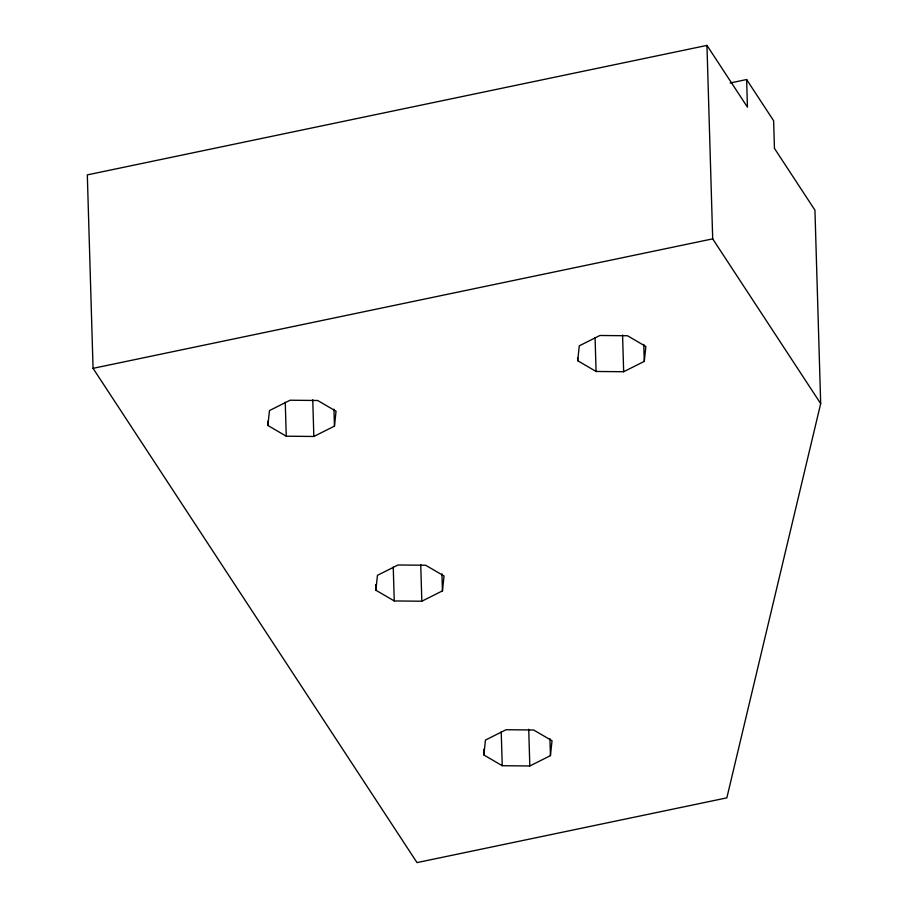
<?xml version="1.0" encoding="UTF-8"?>
<svg xmlns="http://www.w3.org/2000/svg" width="908" height="908" viewBox="0 0 908 908"><rect width="100%" height="100%" fill="white"/><g stroke="black" fill="none" stroke-linecap="round" stroke-linejoin="round"><path stroke-width="1.36" d="M267.883 425.466L269.46 410.575L290.083 400.224L317.664 400.496L336.039 411.233L334.462 426.124L313.839 436.476L286.258 436.203L267.883 425.466L267.758 421.233M375.867 590.223L377.456 575.32L398.067 564.98L425.648 565.253L444.035 575.978L442.446 590.881L421.823 601.221L394.254 600.948L375.867 590.223L375.696 584.57M483.862 754.979L485.44 740.077L506.062 729.726L533.632 729.998L552.019 740.735L550.441 755.638L529.818 765.977L502.238 765.705L483.862 754.979L483.692 749.327M577.704 360.726L579.281 345.834L599.904 335.483L627.485 335.756L645.86 346.481L644.283 361.384L623.66 371.735L596.079 371.463L577.704 360.726L577.613 357.911M746.626 79.541L773.627 120.73L774.445 148.367L814.941 210.157L820.684 403.617L726.843 797.86L417.022 862.6L93.059 368.342L87.316 174.881L706.957 45.4L747.454 107.178L746.626 79.541L730.157 82.991M93.059 368.342L712.701 238.861L820.684 403.617M706.957 45.4L712.701 238.861M643.772 344.438L644.283 361.384M622.57 335.018L623.66 371.735M595.08 337.572L596.079 371.463M549.93 738.692L550.441 755.638M528.728 729.26L529.818 765.977M501.227 731.814L502.238 765.705M441.946 573.935L442.446 590.881M420.733 564.504L421.823 601.221M393.243 567.057L394.254 600.948M333.951 409.179L334.462 426.124M312.749 399.758L313.839 436.476M285.26 402.312L286.258 436.203"/></g></svg>
